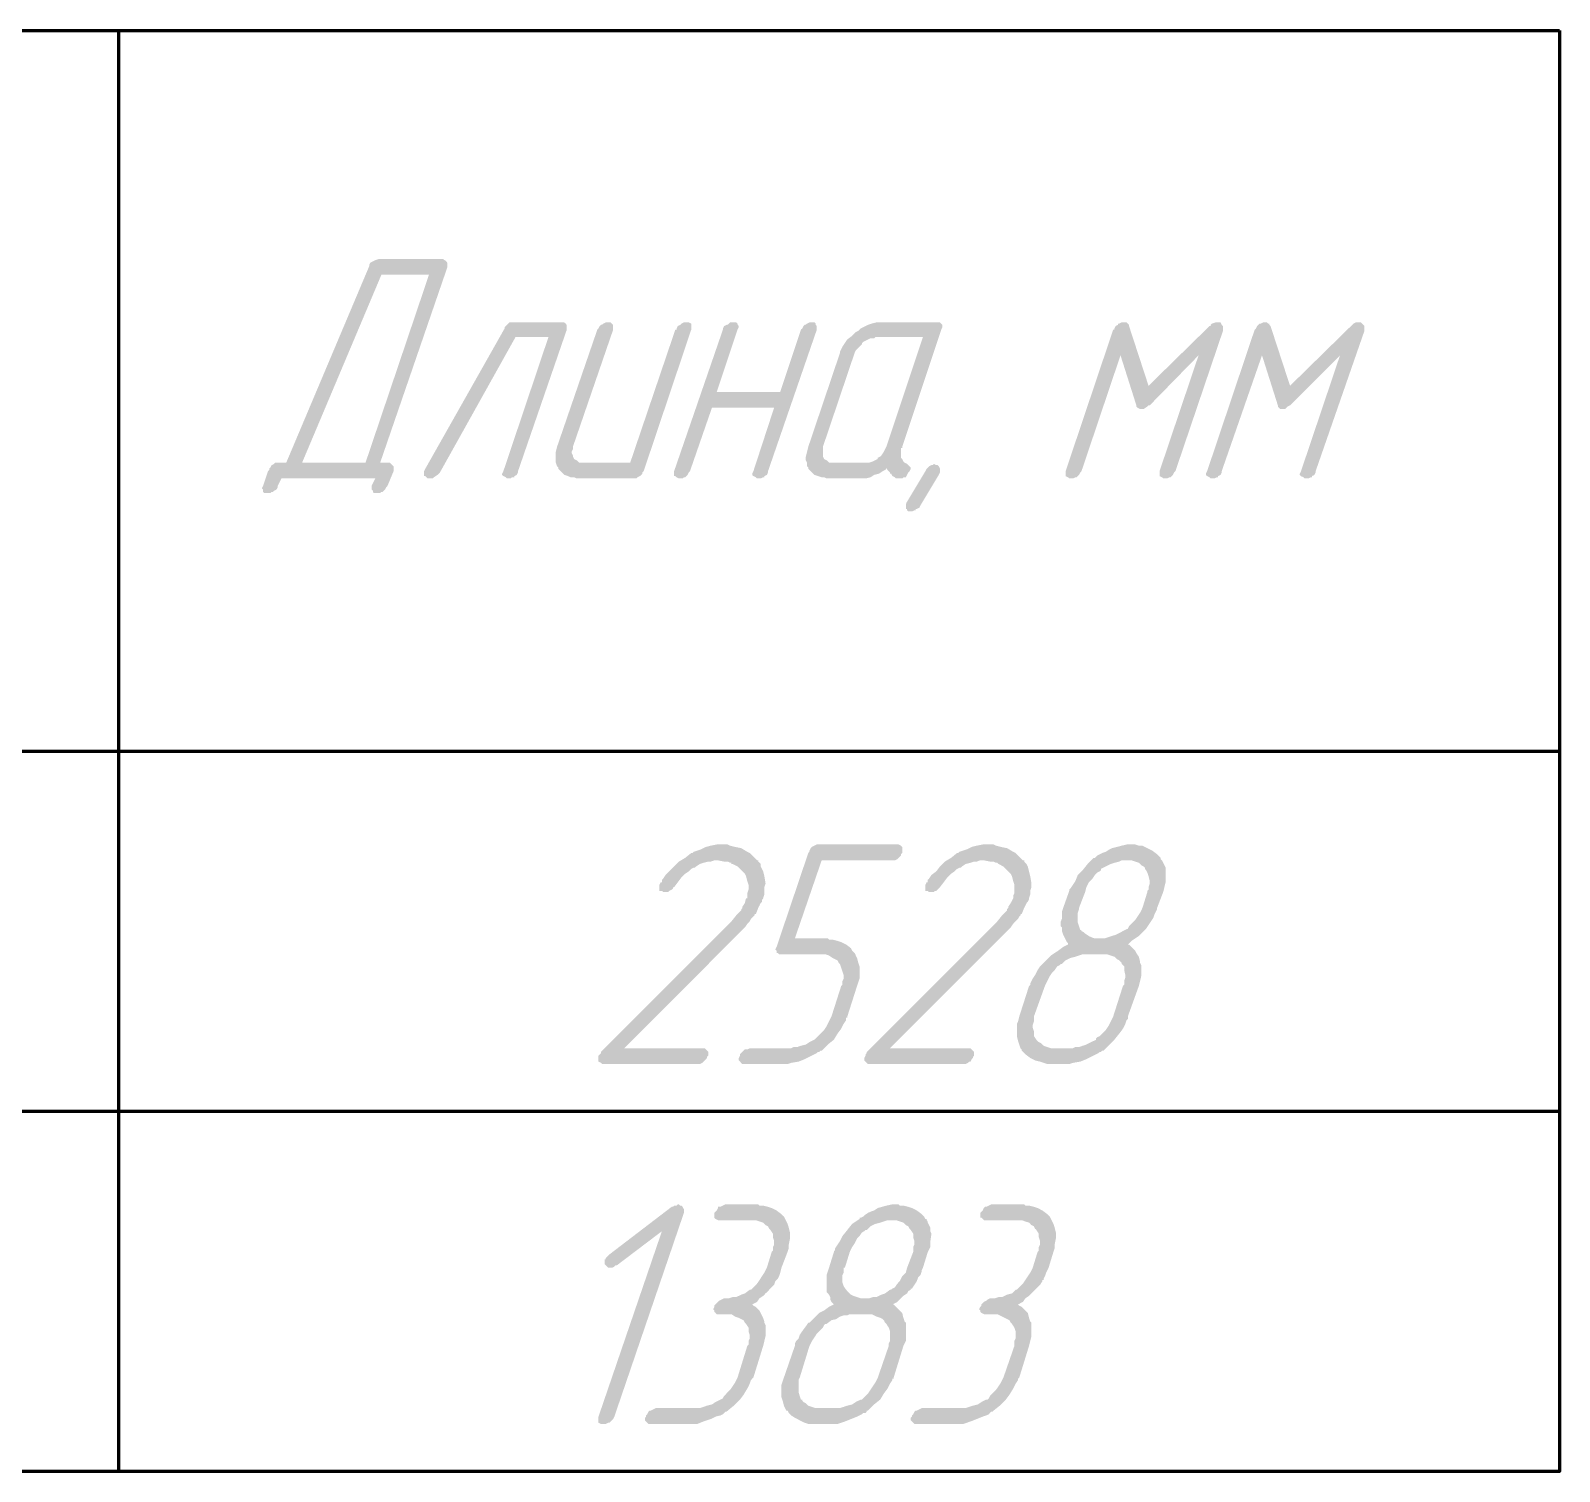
# Model space of a CAD drawing. Extents: x 346 to 4955, y 45 to 639.
# Drawn here: x 1453.91 to 1485.63, y 164.01 to 193.91 of the extents above; entities that cross this region are included whole.
import ezdxf

# ---------------------------------------------------------------- set-up
doc = ezdxf.new("R2010")
doc.units = 0
doc.header["$MEASUREMENT"] = 0
doc.layers.add('PDF _Геометрия', color=7, linetype='CONTINUOUS')
doc.layers.add('PDF _Сплошная заливка', color=7, linetype='CONTINUOUS')

msp = doc.modelspace()

# ---------------------------------------------------------------- hatches: boundary and pattern name
at = {"layer": 'PDF _Сплошная заливка', "transparency": 33554559}
h = msp.add_hatch(color=256, dxfattribs=at)
h.paths.add_polyline_path([(1462.174, 188.838), (1461.187, 188.838), (1459.542, 184.94), (1460.858, 184.94)], flags=0)
h.paths.add_polyline_path([(1462.478, 189.142), (1462.503, 189.142), (1462.529, 189.117), (1462.554, 189.091), (1462.554, 189.041), (1462.554, 188.99), (1461.162, 184.94), (1461.314, 184.94), (1461.339, 184.94), (1461.364, 184.94), (1461.39, 184.914), (1461.415, 184.889), (1461.44, 184.864), (1461.44, 184.813), (1461.44, 184.762), (1461.314, 184.459), (1461.314, 184.459), (1461.289, 184.433), (1461.263, 184.383), (1461.238, 184.357), (1461.213, 184.332), (1461.187, 184.332), (1461.162, 184.307), (1461.111, 184.307), (1461.111, 184.307), (1461.086, 184.307), (1461.035, 184.307), (1461.01, 184.332), (1461.01, 184.357), (1460.985, 184.383), (1460.985, 184.408), (1460.985, 184.459), (1461.061, 184.611), (1459.112, 184.611), (1459.036, 184.459), (1459.036, 184.459), (1459.036, 184.433), (1459.011, 184.383), (1458.96, 184.357), (1458.935, 184.332), (1458.91, 184.332), (1458.884, 184.307), (1458.834, 184.307), (1458.834, 184.307), (1458.808, 184.307), (1458.758, 184.307), (1458.732, 184.332), (1458.732, 184.357), (1458.732, 184.383), (1458.707, 184.408), (1458.732, 184.459), (1458.834, 184.762), (1458.834, 184.762), (1458.859, 184.788), (1458.859, 184.813), (1458.884, 184.838), (1458.91, 184.889), (1458.96, 184.914), (1458.986, 184.94), (1459.061, 184.94), (1459.213, 184.94), (1460.934, 189.015), (1460.934, 189.015), (1460.934, 189.041), (1460.96, 189.091), (1461.01, 189.117), (1461.061, 189.142), (1461.137, 189.167), (1462.478, 189.167)], flags=0)
for points in [[(1464.958, 187.851), (1464.983, 187.851), (1465.009, 187.826), (1465.034, 187.8), (1465.034, 187.75), (1465.034, 187.699), (1464.022, 184.762), (1464.022, 184.762), (1464.022, 184.737), (1463.996, 184.686), (1463.946, 184.661), (1463.946, 184.636), (1463.895, 184.636), (1463.87, 184.611), (1463.819, 184.611), (1463.819, 184.611), (1463.794, 184.611), (1463.769, 184.636), (1463.718, 184.661), (1463.718, 184.661), (1463.693, 184.686), (1463.693, 184.712), (1463.718, 184.762), (1464.654, 187.547), (1463.971, 187.547), (1462.402, 184.737), (1462.402, 184.737), (1462.377, 184.712), (1462.351, 184.686), (1462.276, 184.636), (1462.25, 184.611), (1462.2, 184.611), (1462.174, 184.611), (1462.149, 184.611), (1462.124, 184.636), (1462.098, 184.661), (1462.073, 184.661), (1462.073, 184.686), (1462.073, 184.712), (1462.073, 184.762), (1462.098, 184.813), (1463.743, 187.724), (1463.743, 187.75), (1463.743, 187.75), (1463.794, 187.8), (1463.845, 187.851), (1463.895, 187.851), (1463.946, 187.851), (1464.933, 187.851)], [(1467.54, 187.851), (1467.565, 187.851), (1467.616, 187.826), (1467.616, 187.8), (1467.616, 187.775), (1467.616, 187.75), (1467.616, 187.699), (1466.629, 184.762), (1466.629, 184.762), (1466.603, 184.737), (1466.603, 184.712), (1466.578, 184.686), (1466.553, 184.661), (1466.502, 184.636), (1466.477, 184.611), (1466.401, 184.611), (1465.237, 184.611), (1465.186, 184.636), (1465.11, 184.636), (1465.059, 184.661), (1464.983, 184.686), (1464.933, 184.737), (1464.882, 184.788), (1464.857, 184.813), (1464.857, 184.838), (1464.832, 184.864), (1464.806, 184.94), (1464.806, 184.99), (1464.806, 185.066), (1464.806, 185.167), (1464.832, 185.269), (1465.667, 187.699), (1465.667, 187.699), (1465.692, 187.724), (1465.717, 187.775), (1465.743, 187.8), (1465.768, 187.8), (1465.793, 187.826), (1465.844, 187.851), (1465.895, 187.851), (1465.895, 187.851), (1465.92, 187.851), (1465.945, 187.851), (1465.97, 187.826), (1465.996, 187.8), (1465.996, 187.775), (1465.996, 187.75), (1465.996, 187.699), (1465.161, 185.269), (1465.161, 185.243), (1465.161, 185.243), (1465.161, 185.218), (1465.135, 185.167), (1465.135, 185.142), (1465.161, 185.092), (1465.161, 185.066), (1465.186, 185.016), (1465.186, 185.016), (1465.186, 185.016), (1465.237, 184.99), (1465.262, 184.965), (1465.287, 184.94), (1465.338, 184.94), (1465.388, 184.94), (1466.35, 184.94), (1467.286, 187.699), (1467.312, 187.699), (1467.312, 187.724), (1467.337, 187.775), (1467.388, 187.8), (1467.388, 187.8), (1467.413, 187.826), (1467.464, 187.851), (1467.514, 187.851), (1467.514, 187.851)], [(1470.146, 187.851), (1470.172, 187.851), (1470.197, 187.826), (1470.197, 187.8), (1470.222, 187.775), (1470.222, 187.75), (1470.222, 187.699), (1469.21, 184.762), (1469.21, 184.762), (1469.21, 184.737), (1469.185, 184.686), (1469.134, 184.661), (1469.134, 184.636), (1469.109, 184.636), (1469.058, 184.611), (1469.007, 184.611), (1469.007, 184.611), (1468.982, 184.611), (1468.957, 184.636), (1468.906, 184.661), (1468.906, 184.661), (1468.881, 184.686), (1468.881, 184.712), (1468.906, 184.762), (1469.336, 186.079), (1468.046, 186.079), (1467.59, 184.762), (1467.59, 184.762), (1467.565, 184.737), (1467.54, 184.686), (1467.514, 184.661), (1467.489, 184.636), (1467.464, 184.636), (1467.438, 184.611), (1467.388, 184.611), (1467.362, 184.611), (1467.362, 184.611), (1467.312, 184.636), (1467.286, 184.661), (1467.261, 184.661), (1467.261, 184.686), (1467.261, 184.712), (1467.261, 184.762), (1468.273, 187.699), (1468.273, 187.699), (1468.273, 187.724), (1468.299, 187.775), (1468.349, 187.8), (1468.375, 187.8), (1468.4, 187.826), (1468.425, 187.851), (1468.476, 187.851), (1468.501, 187.851), (1468.501, 187.851), (1468.552, 187.851), (1468.577, 187.826), (1468.577, 187.8), (1468.603, 187.775), (1468.603, 187.75), (1468.577, 187.699), (1468.147, 186.408), (1469.463, 186.408), (1469.893, 187.699), (1469.893, 187.699), (1469.919, 187.724), (1469.944, 187.775), (1469.969, 187.8), (1469.994, 187.8), (1470.02, 187.826), (1470.07, 187.851), (1470.096, 187.851), (1470.121, 187.851)], [(1478.574, 187.851), (1478.599, 187.851), (1478.624, 187.8), (1478.624, 187.8), (1478.65, 187.775), (1478.65, 187.75), (1478.65, 187.699), (1478.65, 187.674), (1477.663, 184.762), (1477.663, 184.762), (1477.637, 184.737), (1477.612, 184.686), (1477.587, 184.661), (1477.561, 184.636), (1477.536, 184.636), (1477.486, 184.611), (1477.435, 184.611), (1477.435, 184.611), (1477.41, 184.611), (1477.384, 184.636), (1477.334, 184.661), (1477.334, 184.661), (1477.334, 184.686), (1477.334, 184.712), (1477.334, 184.762), (1478.144, 187.167), (1477.131, 186.129), (1477.106, 186.129), (1477.106, 186.129), (1477.081, 186.104), (1477.005, 186.054), (1476.979, 186.054), (1476.954, 186.054), (1476.954, 186.054), (1476.929, 186.054), (1476.878, 186.079), (1476.853, 186.104), (1476.853, 186.129), (1476.524, 187.167), (1475.714, 184.762), (1475.714, 184.762), (1475.689, 184.737), (1475.663, 184.686), (1475.638, 184.661), (1475.613, 184.636), (1475.587, 184.636), (1475.537, 184.611), (1475.486, 184.611), (1475.486, 184.611), (1475.461, 184.611), (1475.436, 184.636), (1475.385, 184.661), (1475.385, 184.661), (1475.385, 184.686), (1475.385, 184.712), (1475.385, 184.762), (1476.372, 187.699), (1476.397, 187.699), (1476.397, 187.724), (1476.423, 187.775), (1476.473, 187.8), (1476.473, 187.8), (1476.473, 187.826), (1476.499, 187.826), (1476.549, 187.851), (1476.6, 187.851), (1476.625, 187.851), (1476.65, 187.851), (1476.676, 187.826), (1476.676, 187.826), (1476.676, 187.826), (1476.701, 187.8), (1476.701, 187.775), (1477.106, 186.535), (1478.371, 187.775), (1478.397, 187.775), (1478.397, 187.8), (1478.422, 187.826), (1478.498, 187.851), (1478.523, 187.851), (1478.548, 187.851), (1478.548, 187.851)], [(1481.484, 187.851), (1481.51, 187.851), (1481.56, 187.8), (1481.56, 187.8), (1481.585, 187.775), (1481.585, 187.75), (1481.585, 187.699), (1481.585, 187.674), (1480.573, 184.762), (1480.573, 184.762), (1480.573, 184.737), (1480.548, 184.686), (1480.497, 184.661), (1480.497, 184.636), (1480.472, 184.636), (1480.421, 184.611), (1480.371, 184.611), (1480.371, 184.611), (1480.345, 184.611), (1480.32, 184.636), (1480.269, 184.661), (1480.269, 184.661), (1480.244, 184.686), (1480.244, 184.712), (1480.269, 184.762), (1481.079, 187.167), (1480.042, 186.129), (1480.042, 186.129), (1480.042, 186.129), (1479.991, 186.104), (1479.94, 186.054), (1479.915, 186.054), (1479.89, 186.054), (1479.864, 186.054), (1479.839, 186.054), (1479.814, 186.079), (1479.789, 186.104), (1479.789, 186.129), (1479.46, 187.167), (1478.624, 184.762), (1478.624, 184.762), (1478.624, 184.737), (1478.599, 184.686), (1478.548, 184.661), (1478.548, 184.636), (1478.523, 184.636), (1478.473, 184.611), (1478.422, 184.611), (1478.422, 184.611), (1478.397, 184.611), (1478.371, 184.636), (1478.321, 184.661), (1478.321, 184.661), (1478.295, 184.686), (1478.295, 184.712), (1478.321, 184.762), (1479.308, 187.699), (1479.308, 187.699), (1479.333, 187.724), (1479.358, 187.775), (1479.384, 187.8), (1479.384, 187.8), (1479.409, 187.826), (1479.434, 187.826), (1479.485, 187.851), (1479.535, 187.851), (1479.535, 187.851), (1479.561, 187.851), (1479.586, 187.826), (1479.586, 187.826), (1479.611, 187.826), (1479.611, 187.8), (1479.637, 187.775), (1480.042, 186.535), (1481.307, 187.775), (1481.307, 187.775), (1481.332, 187.8), (1481.358, 187.826), (1481.408, 187.851), (1481.434, 187.851), (1481.484, 187.851)], [(1472.702, 184.889), (1472.728, 184.889), (1472.753, 184.864), (1472.753, 184.864), (1472.778, 184.813), (1472.778, 184.788), (1472.778, 184.762), (1472.778, 184.737), (1472.778, 184.737), (1472.753, 184.686), (1472.373, 184.054), (1472.348, 184.003), (1472.297, 183.978), (1472.272, 183.978), (1472.272, 183.952), (1472.247, 183.952), (1472.196, 183.927), (1472.196, 183.927), (1472.171, 183.927), (1472.12, 183.927), (1472.095, 183.952), (1472.095, 183.978), (1472.07, 183.978), (1472.07, 184.028), (1472.07, 184.054), (1472.07, 184.079), (1472.07, 184.079), (1472.095, 184.13), (1472.475, 184.762), (1472.5, 184.813), (1472.525, 184.838), (1472.551, 184.864), (1472.551, 184.864), (1472.601, 184.889), (1472.626, 184.889), (1472.652, 184.914), (1472.652, 184.914)], [(1468.349, 177.016), (1468.375, 177.016), (1468.425, 176.991), (1468.527, 176.965), (1468.653, 176.94), (1468.78, 176.864), (1468.83, 176.839), (1468.881, 176.788), (1468.932, 176.737), (1468.982, 176.687), (1468.982, 176.687), (1469.007, 176.687), (1469.007, 176.661), (1469.033, 176.636), (1469.058, 176.611), (1469.058, 176.56), (1469.109, 176.459), (1469.134, 176.358), (1469.159, 176.206), (1469.134, 176.13), (1469.134, 176.054), (1469.134, 175.978), (1469.109, 175.902), (1469.109, 175.877), (1469.083, 175.877), (1469.083, 175.826), (1469.058, 175.801), (1469.033, 175.75), (1469.007, 175.699), (1468.957, 175.573), (1468.932, 175.573), (1468.932, 175.548), (1468.906, 175.522), (1468.856, 175.472), (1468.83, 175.421), (1468.78, 175.37), (1468.729, 175.294), (1468.653, 175.218), (1466.224, 172.788), (1467.869, 172.788), (1467.894, 172.788), (1467.919, 172.763), (1467.944, 172.737), (1467.944, 172.737), (1467.97, 172.712), (1467.97, 172.662), (1467.97, 172.636), (1467.944, 172.611), (1467.944, 172.586), (1467.919, 172.56), (1467.869, 172.51), (1467.869, 172.51), (1467.843, 172.484), (1467.793, 172.459), (1467.742, 172.459), (1465.793, 172.459), (1465.768, 172.459), (1465.743, 172.484), (1465.692, 172.51), (1465.692, 172.535), (1465.692, 172.56), (1465.692, 172.586), (1465.692, 172.636), (1465.692, 172.636), (1465.717, 172.662), (1465.743, 172.687), (1465.743, 172.712), (1468.451, 175.421), (1468.552, 175.548), (1468.653, 175.649), (1468.653, 175.674), (1468.653, 175.674), (1468.678, 175.699), (1468.678, 175.725), (1468.729, 175.801), (1468.754, 175.902), (1468.754, 175.902), (1468.78, 175.902), (1468.78, 175.953), (1468.78, 176.003), (1468.805, 176.079), (1468.805, 176.18), (1468.78, 176.256), (1468.754, 176.358), (1468.729, 176.408), (1468.678, 176.459), (1468.678, 176.459), (1468.678, 176.459), (1468.653, 176.484), (1468.628, 176.51), (1468.603, 176.535), (1468.577, 176.56), (1468.476, 176.611), (1468.451, 176.611), (1468.451, 176.636), (1468.425, 176.636), (1468.375, 176.661), (1468.349, 176.661), (1468.299, 176.661), (1468.172, 176.687), (1468.122, 176.687), (1468.096, 176.687), (1468.02, 176.661), (1467.97, 176.661), (1467.869, 176.636), (1467.793, 176.611), (1467.717, 176.56), (1467.691, 176.535), (1467.666, 176.535), (1467.616, 176.51), (1467.565, 176.459), (1467.489, 176.408), (1467.413, 176.332), (1467.337, 176.231), (1467.261, 176.13), (1467.236, 176.13), (1467.236, 176.104), (1467.211, 176.079), (1467.16, 176.054), (1467.16, 176.054), (1467.135, 176.029), (1467.109, 176.029), (1467.084, 176.029), (1467.059, 176.029), (1467.033, 176.029), (1467.008, 176.054), (1466.957, 176.054), (1466.957, 176.079), (1466.957, 176.104), (1466.957, 176.13), (1466.957, 176.18), (1466.983, 176.231), (1467.008, 176.231), (1467.008, 176.256), (1467.008, 176.282), (1467.033, 176.307), (1467.084, 176.383), (1467.16, 176.459), (1467.261, 176.56), (1467.362, 176.661), (1467.489, 176.737), (1467.616, 176.839), (1467.616, 176.839), (1467.641, 176.839), (1467.641, 176.839), (1467.666, 176.864), (1467.742, 176.889), (1467.818, 176.915), (1467.919, 176.965), (1468.02, 176.991), (1468.147, 177.016), (1468.273, 177.016), (1468.324, 177.016)], [(1471.918, 177.016), (1471.968, 176.991), (1471.994, 176.965), (1471.994, 176.965), (1471.994, 176.94), (1471.994, 176.889), (1471.994, 176.839), (1471.994, 176.839), (1471.968, 176.813), (1471.968, 176.788), (1471.918, 176.737), (1471.918, 176.737), (1471.893, 176.712), (1471.842, 176.687), (1471.791, 176.687), (1470.323, 176.687), (1469.767, 175.067), (1470.45, 175.067), (1470.475, 175.041), (1470.551, 175.041), (1470.652, 175.016), (1470.728, 174.991), (1470.83, 174.94), (1470.931, 174.864), (1470.956, 174.813), (1471.007, 174.763), (1471.007, 174.763), (1471.032, 174.712), (1471.057, 174.661), (1471.083, 174.56), (1471.108, 174.484), (1471.108, 174.358), (1471.108, 174.231), (1471.083, 174.155), (1471.057, 174.079), (1470.855, 173.446), (1470.855, 173.421), (1470.83, 173.421), (1470.83, 173.396), (1470.83, 173.37), (1470.779, 173.294), (1470.728, 173.193), (1470.652, 173.092), (1470.577, 172.965), (1470.45, 172.864), (1470.323, 172.737), (1470.323, 172.737), (1470.298, 172.737), (1470.273, 172.712), (1470.247, 172.712), (1470.222, 172.687), (1470.172, 172.662), (1470.07, 172.611), (1469.969, 172.56), (1469.843, 172.51), (1469.691, 172.484), (1469.615, 172.459), (1469.539, 172.459), (1468.704, 172.459), (1468.678, 172.459), (1468.653, 172.484), (1468.628, 172.51), (1468.628, 172.51), (1468.603, 172.535), (1468.603, 172.586), (1468.628, 172.636), (1468.628, 172.636), (1468.628, 172.662), (1468.653, 172.687), (1468.678, 172.712), (1468.704, 172.737), (1468.729, 172.763), (1468.78, 172.763), (1468.83, 172.788), (1469.691, 172.788), (1469.741, 172.813), (1469.817, 172.813), (1469.893, 172.839), (1469.994, 172.864), (1470.07, 172.915), (1470.172, 172.965), (1470.197, 172.991), (1470.222, 173.016), (1470.247, 173.041), (1470.298, 173.092), (1470.374, 173.168), (1470.425, 173.244), (1470.475, 173.345), (1470.526, 173.446), (1470.728, 174.079), (1470.754, 174.105), (1470.754, 174.13), (1470.754, 174.18), (1470.779, 174.231), (1470.779, 174.307), (1470.754, 174.383), (1470.728, 174.459), (1470.703, 174.535), (1470.703, 174.535), (1470.678, 174.56), (1470.652, 174.611), (1470.602, 174.636), (1470.551, 174.661), (1470.475, 174.712), (1470.399, 174.737), (1470.298, 174.737), (1469.463, 174.737), (1469.438, 174.737), (1469.412, 174.763), (1469.387, 174.763), (1469.387, 174.813), (1469.362, 174.839), (1469.387, 174.889), (1470.045, 176.839), (1470.045, 176.839), (1470.07, 176.864), (1470.07, 176.889), (1470.096, 176.94), (1470.121, 176.965), (1470.172, 176.991), (1470.222, 177.016), (1470.273, 177.016)], [(1473.867, 177.016), (1473.892, 177.016), (1473.942, 176.991), (1474.044, 176.965), (1474.17, 176.94), (1474.297, 176.864), (1474.347, 176.839), (1474.398, 176.788), (1474.449, 176.737), (1474.499, 176.687), (1474.499, 176.687), (1474.525, 176.687), (1474.525, 176.661), (1474.55, 176.636), (1474.575, 176.611), (1474.6, 176.56), (1474.626, 176.459), (1474.651, 176.358), (1474.676, 176.206), (1474.676, 176.13), (1474.651, 176.054), (1474.651, 175.978), (1474.626, 175.902), (1474.626, 175.877), (1474.626, 175.877), (1474.6, 175.826), (1474.575, 175.801), (1474.55, 175.75), (1474.525, 175.699), (1474.474, 175.573), (1474.449, 175.573), (1474.449, 175.548), (1474.423, 175.522), (1474.398, 175.472), (1474.347, 175.421), (1474.297, 175.37), (1474.246, 175.294), (1474.17, 175.218), (1471.741, 172.788), (1473.386, 172.788), (1473.411, 172.788), (1473.436, 172.763), (1473.462, 172.737), (1473.462, 172.737), (1473.487, 172.712), (1473.487, 172.662), (1473.487, 172.636), (1473.462, 172.611), (1473.462, 172.586), (1473.436, 172.56), (1473.411, 172.51), (1473.386, 172.51), (1473.36, 172.484), (1473.31, 172.459), (1473.259, 172.459), (1471.31, 172.459), (1471.285, 172.459), (1471.26, 172.484), (1471.234, 172.51), (1471.209, 172.535), (1471.209, 172.56), (1471.209, 172.586), (1471.234, 172.636), (1471.234, 172.636), (1471.234, 172.662), (1471.26, 172.687), (1471.26, 172.712), (1473.968, 175.421), (1474.069, 175.548), (1474.17, 175.649), (1474.17, 175.674), (1474.17, 175.674), (1474.196, 175.699), (1474.196, 175.725), (1474.246, 175.801), (1474.297, 175.902), (1474.297, 175.902), (1474.297, 175.902), (1474.297, 175.953), (1474.322, 176.003), (1474.322, 176.079), (1474.322, 176.18), (1474.297, 176.256), (1474.271, 176.358), (1474.246, 176.408), (1474.196, 176.459), (1474.196, 176.459), (1474.196, 176.459), (1474.17, 176.484), (1474.145, 176.51), (1474.12, 176.535), (1474.094, 176.56), (1473.993, 176.611), (1473.993, 176.611), (1473.968, 176.636), (1473.942, 176.636), (1473.892, 176.661), (1473.867, 176.661), (1473.816, 176.661), (1473.689, 176.687), (1473.664, 176.687), (1473.613, 176.687), (1473.538, 176.661), (1473.487, 176.661), (1473.411, 176.636), (1473.31, 176.611), (1473.234, 176.56), (1473.209, 176.535), (1473.183, 176.535), (1473.133, 176.51), (1473.082, 176.459), (1473.006, 176.408), (1472.93, 176.332), (1472.854, 176.231), (1472.778, 176.13), (1472.778, 176.13), (1472.753, 176.104), (1472.728, 176.079), (1472.702, 176.054), (1472.677, 176.054), (1472.652, 176.029), (1472.626, 176.029), (1472.601, 176.029), (1472.576, 176.029), (1472.551, 176.029), (1472.525, 176.054), (1472.475, 176.054), (1472.475, 176.079), (1472.475, 176.104), (1472.475, 176.13), (1472.475, 176.18), (1472.5, 176.231), (1472.525, 176.231), (1472.525, 176.256), (1472.525, 176.282), (1472.551, 176.307), (1472.601, 176.383), (1472.702, 176.459), (1472.778, 176.56), (1472.88, 176.661), (1473.006, 176.737), (1473.133, 176.839), (1473.133, 176.839), (1473.158, 176.839), (1473.158, 176.839), (1473.183, 176.864), (1473.259, 176.889), (1473.335, 176.915), (1473.436, 176.965), (1473.538, 176.991), (1473.664, 177.016), (1473.791, 177.016), (1473.841, 177.016)], [(1467.388, 169.522), (1467.413, 169.522), (1467.438, 169.497), (1467.438, 169.497), (1467.464, 169.446), (1467.464, 169.421), (1467.464, 169.371), (1466.021, 165.143), (1466.021, 165.143), (1465.996, 165.092), (1465.97, 165.067), (1465.92, 165.016), (1465.92, 165.016), (1465.895, 165.016), (1465.844, 164.991), (1465.793, 164.991), (1465.793, 164.991), (1465.793, 164.991), (1465.743, 164.991), (1465.692, 165.016), (1465.692, 165.016), (1465.692, 165.067), (1465.692, 165.092), (1465.692, 165.143), (1467.008, 168.991), (1466.072, 168.282), (1466.046, 168.282), (1466.021, 168.257), (1465.97, 168.231), (1465.945, 168.231), (1465.92, 168.231), (1465.895, 168.231), (1465.869, 168.257), (1465.844, 168.282), (1465.844, 168.282), (1465.819, 168.307), (1465.819, 168.358), (1465.819, 168.409), (1465.844, 168.409), (1465.844, 168.434), (1465.869, 168.459), (1465.92, 168.51), (1467.211, 169.497), (1467.236, 169.497), (1467.261, 169.522), (1467.312, 169.522), (1467.337, 169.548), (1467.362, 169.548)], [(1469.033, 169.522), (1469.109, 169.522), (1469.21, 169.497), (1469.286, 169.472), (1469.387, 169.421), (1469.488, 169.345), (1469.539, 169.295), (1469.564, 169.244), (1469.564, 169.244), (1469.59, 169.193), (1469.615, 169.143), (1469.64, 169.067), (1469.665, 168.965), (1469.665, 168.839), (1469.64, 168.712), (1469.64, 168.636), (1469.615, 168.56), (1469.488, 168.231), (1469.463, 168.13), (1469.438, 168.054), (1469.412, 168.004), (1469.412, 168.004), (1469.387, 167.978), (1469.387, 167.978), (1469.362, 167.953), (1469.336, 167.877), (1469.26, 167.801), (1469.26, 167.801), (1469.235, 167.776), (1469.21, 167.75), (1469.159, 167.7), (1469.109, 167.649), (1469.033, 167.598), (1468.982, 167.523), (1468.881, 167.472), (1468.881, 167.472), (1468.906, 167.447), (1468.957, 167.421), (1468.982, 167.396), (1469.033, 167.345), (1469.058, 167.295), (1469.109, 167.193), (1469.134, 167.117), (1469.134, 167.117), (1469.134, 167.092), (1469.159, 167.042), (1469.159, 166.966), (1469.159, 166.89), (1469.159, 166.814), (1469.134, 166.712), (1469.109, 166.611), (1468.906, 165.953), (1468.906, 165.953), (1468.881, 165.928), (1468.881, 165.928), (1468.856, 165.902), (1468.83, 165.826), (1468.78, 165.725), (1468.704, 165.599), (1468.628, 165.497), (1468.501, 165.371), (1468.375, 165.269), (1468.375, 165.269), (1468.349, 165.244), (1468.324, 165.244), (1468.299, 165.219), (1468.273, 165.193), (1468.223, 165.168), (1468.122, 165.143), (1468.02, 165.092), (1467.869, 165.042), (1467.742, 164.991), (1467.666, 164.991), (1467.59, 164.991), (1466.755, 164.991), (1466.73, 164.991), (1466.704, 165.016), (1466.679, 165.042), (1466.679, 165.042), (1466.654, 165.067), (1466.654, 165.118), (1466.679, 165.143), (1466.679, 165.168), (1466.679, 165.168), (1466.704, 165.193), (1466.73, 165.244), (1466.755, 165.269), (1466.78, 165.269), (1466.831, 165.295), (1466.882, 165.32), (1467.742, 165.32), (1467.793, 165.32), (1467.869, 165.345), (1467.944, 165.371), (1468.046, 165.396), (1468.122, 165.447), (1468.223, 165.497), (1468.223, 165.497), (1468.273, 165.523), (1468.299, 165.573), (1468.349, 165.624), (1468.425, 165.7), (1468.476, 165.776), (1468.527, 165.852), (1468.577, 165.953), (1468.78, 166.611), (1468.805, 166.636), (1468.805, 166.662), (1468.805, 166.712), (1468.83, 166.763), (1468.83, 166.839), (1468.805, 166.915), (1468.805, 166.991), (1468.754, 167.067), (1468.754, 167.067), (1468.729, 167.092), (1468.704, 167.143), (1468.653, 167.168), (1468.603, 167.193), (1468.527, 167.219), (1468.451, 167.269), (1468.349, 167.269), (1468.172, 167.269), (1468.147, 167.269), (1468.122, 167.295), (1468.096, 167.32), (1468.096, 167.32), (1468.096, 167.345), (1468.071, 167.371), (1468.096, 167.421), (1468.096, 167.421), (1468.096, 167.447), (1468.122, 167.472), (1468.172, 167.523), (1468.172, 167.523), (1468.198, 167.548), (1468.248, 167.573), (1468.299, 167.598), (1468.349, 167.598), (1468.4, 167.598), (1468.476, 167.624), (1468.552, 167.624), (1468.653, 167.674), (1468.729, 167.7), (1468.83, 167.776), (1468.856, 167.776), (1468.881, 167.801), (1468.932, 167.852), (1468.982, 167.902), (1469.033, 167.978), (1469.083, 168.054), (1469.134, 168.13), (1469.185, 168.231), (1469.286, 168.56), (1469.311, 168.586), (1469.311, 168.611), (1469.311, 168.662), (1469.336, 168.712), (1469.336, 168.788), (1469.311, 168.864), (1469.311, 168.94), (1469.26, 169.016), (1469.26, 169.016), (1469.235, 169.041), (1469.21, 169.092), (1469.159, 169.117), (1469.109, 169.168), (1469.033, 169.193), (1468.957, 169.219), (1468.856, 169.219), (1468.198, 169.219), (1468.172, 169.219), (1468.122, 169.244), (1468.096, 169.269), (1468.096, 169.269), (1468.096, 169.295), (1468.096, 169.32), (1468.096, 169.371), (1468.096, 169.371), (1468.122, 169.396), (1468.147, 169.421), (1468.172, 169.472), (1468.172, 169.497), (1468.223, 169.497), (1468.273, 169.522), (1468.324, 169.548), (1469.007, 169.548)], [(1474.55, 169.522), (1474.626, 169.522), (1474.727, 169.497), (1474.803, 169.472), (1474.904, 169.421), (1475.005, 169.345), (1475.056, 169.295), (1475.081, 169.244), (1475.081, 169.244), (1475.107, 169.193), (1475.132, 169.143), (1475.157, 169.067), (1475.183, 168.965), (1475.183, 168.839), (1475.157, 168.712), (1475.157, 168.636), (1475.132, 168.56), (1475.031, 168.231), (1474.98, 168.13), (1474.955, 168.054), (1474.93, 168.004), (1474.93, 168.004), (1474.93, 167.978), (1474.904, 167.978), (1474.904, 167.953), (1474.854, 167.877), (1474.778, 167.801), (1474.778, 167.801), (1474.752, 167.776), (1474.727, 167.75), (1474.676, 167.7), (1474.626, 167.649), (1474.55, 167.598), (1474.499, 167.523), (1474.398, 167.472), (1474.398, 167.472), (1474.423, 167.447), (1474.474, 167.421), (1474.499, 167.396), (1474.55, 167.345), (1474.6, 167.295), (1474.626, 167.193), (1474.651, 167.117), (1474.651, 167.117), (1474.676, 167.092), (1474.676, 167.042), (1474.676, 166.966), (1474.676, 166.89), (1474.676, 166.814), (1474.651, 166.712), (1474.626, 166.611), (1474.423, 165.953), (1474.423, 165.953), (1474.398, 165.928), (1474.398, 165.928), (1474.398, 165.902), (1474.347, 165.826), (1474.297, 165.725), (1474.221, 165.599), (1474.145, 165.497), (1474.018, 165.371), (1473.892, 165.269), (1473.892, 165.269), (1473.867, 165.244), (1473.841, 165.244), (1473.816, 165.219), (1473.791, 165.193), (1473.74, 165.168), (1473.664, 165.143), (1473.538, 165.092), (1473.411, 165.042), (1473.259, 164.991), (1473.183, 164.991), (1473.107, 164.991), (1472.272, 164.991), (1472.247, 164.991), (1472.222, 165.016), (1472.196, 165.042), (1472.196, 165.042), (1472.171, 165.067), (1472.171, 165.118), (1472.196, 165.143), (1472.196, 165.168), (1472.196, 165.168), (1472.222, 165.193), (1472.247, 165.244), (1472.272, 165.269), (1472.297, 165.269), (1472.348, 165.295), (1472.399, 165.32), (1473.259, 165.32), (1473.31, 165.32), (1473.386, 165.345), (1473.462, 165.371), (1473.563, 165.396), (1473.639, 165.447), (1473.74, 165.497), (1473.765, 165.497), (1473.791, 165.523), (1473.816, 165.573), (1473.867, 165.624), (1473.942, 165.7), (1473.993, 165.776), (1474.044, 165.852), (1474.094, 165.953), (1474.322, 166.611), (1474.322, 166.636), (1474.322, 166.662), (1474.322, 166.712), (1474.347, 166.763), (1474.347, 166.839), (1474.347, 166.915), (1474.322, 166.991), (1474.271, 167.067), (1474.271, 167.067), (1474.246, 167.092), (1474.221, 167.143), (1474.17, 167.168), (1474.12, 167.193), (1474.069, 167.219), (1473.968, 167.269), (1473.867, 167.269), (1473.715, 167.269), (1473.689, 167.269), (1473.639, 167.295), (1473.613, 167.32), (1473.613, 167.32), (1473.613, 167.345), (1473.588, 167.371), (1473.613, 167.421), (1473.613, 167.421), (1473.639, 167.447), (1473.639, 167.472), (1473.689, 167.523), (1473.689, 167.523), (1473.74, 167.548), (1473.765, 167.573), (1473.816, 167.598), (1473.867, 167.598), (1473.917, 167.598), (1473.993, 167.624), (1474.069, 167.624), (1474.17, 167.674), (1474.271, 167.7), (1474.347, 167.776), (1474.373, 167.776), (1474.398, 167.801), (1474.449, 167.852), (1474.499, 167.902), (1474.55, 167.978), (1474.6, 168.054), (1474.651, 168.13), (1474.702, 168.231), (1474.803, 168.56), (1474.828, 168.586), (1474.828, 168.611), (1474.828, 168.662), (1474.854, 168.712), (1474.854, 168.788), (1474.828, 168.864), (1474.828, 168.94), (1474.778, 169.016), (1474.778, 169.016), (1474.752, 169.041), (1474.727, 169.092), (1474.676, 169.117), (1474.626, 169.168), (1474.55, 169.193), (1474.474, 169.219), (1474.373, 169.219), (1473.715, 169.219), (1473.689, 169.219), (1473.664, 169.244), (1473.639, 169.269), (1473.613, 169.269), (1473.613, 169.295), (1473.613, 169.32), (1473.613, 169.371), (1473.613, 169.371), (1473.639, 169.396), (1473.664, 169.421), (1473.689, 169.472), (1473.715, 169.497), (1473.74, 169.497), (1473.791, 169.522), (1473.841, 169.548), (1474.525, 169.548)]]:
    msp.add_hatch(color=256, dxfattribs=at).paths.add_polyline_path(points)
h = msp.add_hatch(color=256, dxfattribs=at)
h.paths.add_polyline_path([(1472.424, 187.547), (1471.437, 187.547), (1471.412, 187.522), (1471.361, 187.522), (1471.336, 187.522), (1471.285, 187.497), (1471.234, 187.471), (1471.184, 187.446), (1471.184, 187.446), (1471.159, 187.421), (1471.159, 187.395), (1471.133, 187.37), (1471.057, 187.294), (1471.032, 187.269), (1471.007, 187.218), (1470.349, 185.269), (1470.349, 185.243), (1470.349, 185.243), (1470.349, 185.218), (1470.349, 185.167), (1470.349, 185.142), (1470.349, 185.092), (1470.349, 185.066), (1470.374, 185.016), (1470.374, 185.016), (1470.374, 185.016), (1470.425, 184.99), (1470.45, 184.965), (1470.475, 184.94), (1470.526, 184.94), (1470.577, 184.94), (1471.26, 184.94), (1471.285, 184.94), (1471.31, 184.94), (1471.386, 184.965), (1471.437, 184.99), (1471.488, 185.016), (1471.488, 185.041), (1471.488, 185.041), (1471.538, 185.066), (1471.564, 185.092), (1471.614, 185.167), (1471.639, 185.218), (1471.665, 185.269)], flags=0)
h.paths.add_polyline_path([(1472.753, 187.851), (1472.778, 187.851), (1472.804, 187.826), (1472.829, 187.8), (1472.829, 187.75), (1472.804, 187.699), (1471.994, 185.269), (1471.994, 185.243), (1471.968, 185.243), (1471.968, 185.218), (1471.968, 185.193), (1471.968, 185.117), (1471.968, 185.041), (1471.968, 185.041), (1471.968, 185.041), (1471.994, 185.016), (1472.019, 184.965), (1472.044, 184.94), (1472.095, 184.914), (1472.095, 184.914), (1472.095, 184.914), (1472.12, 184.889), (1472.146, 184.864), (1472.171, 184.838), (1472.171, 184.813), (1472.146, 184.762), (1472.146, 184.762), (1472.12, 184.737), (1472.095, 184.686), (1472.07, 184.636), (1472.044, 184.636), (1472.019, 184.636), (1471.994, 184.611), (1471.943, 184.611), (1471.893, 184.611), (1471.867, 184.611), (1471.842, 184.636), (1471.791, 184.661), (1471.766, 184.712), (1471.741, 184.712), (1471.741, 184.712), (1471.741, 184.737), (1471.715, 184.762), (1471.69, 184.788), (1471.665, 184.838), (1471.665, 184.813), (1471.639, 184.788), (1471.589, 184.762), (1471.513, 184.712), (1471.412, 184.686), (1471.336, 184.636), (1471.234, 184.611), (1471.108, 184.611), (1470.425, 184.611), (1470.374, 184.636), (1470.323, 184.636), (1470.247, 184.661), (1470.172, 184.686), (1470.121, 184.737), (1470.07, 184.788), (1470.045, 184.813), (1470.045, 184.838), (1470.02, 184.864), (1470.02, 184.94), (1469.994, 184.99), (1469.994, 185.066), (1470.02, 185.167), (1470.045, 185.269), (1470.703, 187.218), (1470.703, 187.218), (1470.703, 187.243), (1470.728, 187.294), (1470.754, 187.345), (1470.804, 187.421), (1470.855, 187.497), (1470.956, 187.572), (1471.032, 187.648), (1471.032, 187.648), (1471.083, 187.674), (1471.133, 187.724), (1471.184, 187.75), (1471.285, 187.8), (1471.361, 187.826), (1471.462, 187.851), (1471.564, 187.851), (1472.728, 187.851)], flags=0)
h = msp.add_hatch(color=256, dxfattribs=at)
h.paths.add_polyline_path([(1476.65, 176.687), (1476.6, 176.687), (1476.549, 176.687), (1476.499, 176.661), (1476.397, 176.636), (1476.321, 176.611), (1476.22, 176.56), (1476.119, 176.51), (1476.119, 176.484), (1476.094, 176.459), (1476.043, 176.434), (1475.992, 176.383), (1475.942, 176.307), (1475.866, 176.231), (1475.815, 176.13), (1475.79, 176.029), (1475.663, 175.699), (1475.663, 175.699), (1475.663, 175.674), (1475.638, 175.598), (1475.638, 175.548), (1475.638, 175.472), (1475.638, 175.396), (1475.663, 175.32), (1475.689, 175.244), (1475.714, 175.244), (1475.714, 175.218), (1475.765, 175.193), (1475.79, 175.168), (1475.866, 175.117), (1475.917, 175.092), (1475.992, 175.067), (1476.094, 175.067), (1476.144, 175.067), (1476.195, 175.067), (1476.271, 175.092), (1476.347, 175.117), (1476.423, 175.142), (1476.524, 175.193), (1476.625, 175.244), (1476.625, 175.244), (1476.676, 175.269), (1476.701, 175.32), (1476.752, 175.37), (1476.828, 175.446), (1476.878, 175.522), (1476.929, 175.598), (1476.979, 175.699), (1477.081, 176.029), (1477.081, 176.054), (1477.106, 176.079), (1477.106, 176.13), (1477.131, 176.206), (1477.131, 176.256), (1477.106, 176.358), (1477.081, 176.434), (1477.055, 176.484), (1477.03, 176.51), (1477.03, 176.535), (1477.005, 176.56), (1476.954, 176.586), (1476.904, 176.636), (1476.828, 176.661), (1476.752, 176.687)], flags=0)
h.paths.add_polyline_path([(1476.144, 174.737), (1475.79, 174.737), (1475.739, 174.737), (1475.663, 174.712), (1475.587, 174.687), (1475.486, 174.661), (1475.385, 174.611), (1475.309, 174.535), (1475.284, 174.535), (1475.258, 174.51), (1475.208, 174.484), (1475.157, 174.408), (1475.107, 174.358), (1475.056, 174.282), (1475.005, 174.18), (1474.955, 174.079), (1474.727, 173.446), (1474.727, 173.421), (1474.727, 173.396), (1474.727, 173.345), (1474.702, 173.269), (1474.702, 173.218), (1474.727, 173.143), (1474.727, 173.041), (1474.778, 172.965), (1474.778, 172.965), (1474.803, 172.94), (1474.828, 172.915), (1474.879, 172.889), (1474.93, 172.839), (1475.005, 172.813), (1475.081, 172.788), (1475.157, 172.788), (1475.537, 172.788), (1475.587, 172.813), (1475.663, 172.813), (1475.739, 172.839), (1475.815, 172.864), (1475.917, 172.915), (1476.018, 172.965), (1476.018, 172.991), (1476.043, 173.016), (1476.094, 173.041), (1476.144, 173.092), (1476.22, 173.168), (1476.271, 173.244), (1476.321, 173.345), (1476.372, 173.446), (1476.574, 174.079), (1476.6, 174.105), (1476.6, 174.13), (1476.6, 174.18), (1476.625, 174.256), (1476.625, 174.307), (1476.6, 174.408), (1476.6, 174.484), (1476.549, 174.535), (1476.549, 174.56), (1476.524, 174.586), (1476.499, 174.611), (1476.448, 174.636), (1476.397, 174.687), (1476.321, 174.712), (1476.245, 174.737)], flags=0)
h.paths.add_polyline_path([(1476.828, 177.016), (1476.904, 176.991), (1476.979, 176.991), (1477.081, 176.94), (1477.182, 176.889), (1477.283, 176.813), (1477.308, 176.788), (1477.359, 176.737), (1477.359, 176.712), (1477.359, 176.712), (1477.384, 176.687), (1477.41, 176.636), (1477.435, 176.586), (1477.46, 176.535), (1477.46, 176.484), (1477.46, 176.408), (1477.46, 176.231), (1477.435, 176.13), (1477.41, 176.029), (1477.283, 175.699), (1477.283, 175.699), (1477.283, 175.674), (1477.258, 175.623), (1477.232, 175.573), (1477.207, 175.497), (1477.157, 175.421), (1477.106, 175.345), (1477.055, 175.269), (1477.055, 175.269), (1477.03, 175.244), (1477.005, 175.218), (1476.954, 175.168), (1476.904, 175.117), (1476.828, 175.067), (1476.752, 175.016), (1476.676, 174.94), (1476.676, 174.94), (1476.701, 174.94), (1476.726, 174.915), (1476.777, 174.864), (1476.828, 174.813), (1476.853, 174.763), (1476.904, 174.687), (1476.929, 174.586), (1476.929, 174.586), (1476.929, 174.56), (1476.954, 174.51), (1476.954, 174.434), (1476.954, 174.358), (1476.954, 174.282), (1476.929, 174.18), (1476.904, 174.079), (1476.676, 173.446), (1476.676, 173.421), (1476.676, 173.421), (1476.676, 173.396), (1476.65, 173.37), (1476.625, 173.294), (1476.574, 173.193), (1476.499, 173.092), (1476.397, 172.965), (1476.296, 172.864), (1476.17, 172.737), (1476.17, 172.737), (1476.144, 172.737), (1476.119, 172.712), (1476.094, 172.712), (1476.068, 172.687), (1476.018, 172.662), (1475.917, 172.611), (1475.815, 172.56), (1475.689, 172.51), (1475.537, 172.484), (1475.461, 172.459), (1475.385, 172.459), (1475.031, 172.459), (1475.005, 172.459), (1474.93, 172.484), (1474.854, 172.51), (1474.752, 172.535), (1474.651, 172.586), (1474.55, 172.662), (1474.525, 172.687), (1474.474, 172.737), (1474.474, 172.737), (1474.474, 172.763), (1474.449, 172.788), (1474.423, 172.864), (1474.398, 172.94), (1474.373, 173.041), (1474.373, 173.168), (1474.373, 173.218), (1474.373, 173.294), (1474.398, 173.345), (1474.423, 173.446), (1474.626, 174.079), (1474.651, 174.105), (1474.651, 174.13), (1474.676, 174.18), (1474.702, 174.231), (1474.752, 174.307), (1474.803, 174.408), (1474.854, 174.484), (1474.93, 174.56), (1474.955, 174.586), (1474.98, 174.611), (1475.005, 174.636), (1475.081, 174.712), (1475.157, 174.763), (1475.233, 174.813), (1475.334, 174.889), (1475.436, 174.94), (1475.436, 174.965), (1475.436, 174.965), (1475.41, 174.991), (1475.385, 175.041), (1475.36, 175.092), (1475.334, 175.142), (1475.309, 175.218), (1475.309, 175.269), (1475.309, 175.294), (1475.284, 175.32), (1475.284, 175.345), (1475.284, 175.421), (1475.309, 175.472), (1475.309, 175.548), (1475.309, 175.623), (1475.334, 175.699), (1475.461, 176.054), (1475.461, 176.054), (1475.461, 176.054), (1475.461, 176.079), (1475.486, 176.104), (1475.537, 176.18), (1475.587, 176.256), (1475.638, 176.383), (1475.739, 176.484), (1475.841, 176.611), (1475.967, 176.737), (1475.992, 176.737), (1476.018, 176.763), (1476.043, 176.788), (1476.094, 176.813), (1476.144, 176.839), (1476.22, 176.864), (1476.296, 176.915), (1476.347, 176.94), (1476.549, 176.991), (1476.65, 177.016), (1476.802, 177.016)], flags=0)
h = msp.add_hatch(color=256, dxfattribs=at)
h.paths.add_polyline_path([(1471.791, 169.219), (1471.741, 169.219), (1471.69, 169.219), (1471.614, 169.193), (1471.538, 169.168), (1471.437, 169.143), (1471.336, 169.092), (1471.26, 169.016), (1471.234, 169.016), (1471.209, 168.991), (1471.159, 168.965), (1471.108, 168.89), (1471.057, 168.839), (1471.007, 168.738), (1470.956, 168.662), (1470.906, 168.56), (1470.804, 168.231), (1470.779, 168.231), (1470.779, 168.181), (1470.779, 168.13), (1470.754, 168.079), (1470.754, 168.004), (1470.754, 167.928), (1470.779, 167.852), (1470.83, 167.776), (1470.83, 167.776), (1470.855, 167.75), (1470.88, 167.725), (1470.931, 167.674), (1470.981, 167.649), (1471.057, 167.624), (1471.133, 167.598), (1471.234, 167.598), (1471.26, 167.598), (1471.31, 167.598), (1471.386, 167.624), (1471.462, 167.624), (1471.564, 167.674), (1471.639, 167.7), (1471.741, 167.776), (1471.766, 167.776), (1471.791, 167.801), (1471.842, 167.826), (1471.893, 167.902), (1471.943, 167.953), (1471.994, 168.054), (1472.07, 168.13), (1472.095, 168.231), (1472.222, 168.56), (1472.222, 168.586), (1472.222, 168.611), (1472.222, 168.662), (1472.247, 168.712), (1472.247, 168.788), (1472.222, 168.864), (1472.222, 168.94), (1472.171, 169.016), (1472.171, 169.016), (1472.146, 169.041), (1472.12, 169.092), (1472.07, 169.117), (1472.019, 169.168), (1471.943, 169.193), (1471.867, 169.219)], flags=0)
h.paths.add_polyline_path([(1471.285, 167.269), (1470.906, 167.269), (1470.855, 167.244), (1470.779, 167.244), (1470.703, 167.219), (1470.627, 167.168), (1470.526, 167.143), (1470.425, 167.067), (1470.399, 167.067), (1470.374, 167.042), (1470.349, 166.991), (1470.298, 166.94), (1470.222, 166.864), (1470.172, 166.788), (1470.121, 166.712), (1470.07, 166.611), (1469.868, 165.953), (1469.868, 165.953), (1469.843, 165.902), (1469.843, 165.852), (1469.843, 165.801), (1469.843, 165.725), (1469.843, 165.649), (1469.868, 165.573), (1469.893, 165.497), (1469.919, 165.497), (1469.919, 165.472), (1469.944, 165.447), (1469.994, 165.421), (1470.045, 165.371), (1470.121, 165.345), (1470.197, 165.32), (1470.298, 165.32), (1470.652, 165.32), (1470.703, 165.32), (1470.779, 165.345), (1470.855, 165.371), (1470.956, 165.396), (1471.032, 165.447), (1471.133, 165.497), (1471.159, 165.497), (1471.184, 165.523), (1471.234, 165.573), (1471.285, 165.624), (1471.336, 165.7), (1471.386, 165.776), (1471.437, 165.852), (1471.488, 165.953), (1471.715, 166.611), (1471.715, 166.636), (1471.715, 166.662), (1471.741, 166.712), (1471.741, 166.763), (1471.741, 166.839), (1471.741, 166.915), (1471.715, 166.991), (1471.665, 167.067), (1471.665, 167.067), (1471.639, 167.092), (1471.614, 167.143), (1471.589, 167.168), (1471.538, 167.193), (1471.462, 167.219), (1471.361, 167.269)], flags=0)
h.paths.add_polyline_path([(1471.943, 169.522), (1472.019, 169.522), (1472.12, 169.497), (1472.196, 169.472), (1472.297, 169.421), (1472.399, 169.345), (1472.449, 169.295), (1472.475, 169.244), (1472.5, 169.244), (1472.5, 169.219), (1472.525, 169.193), (1472.525, 169.168), (1472.551, 169.117), (1472.576, 169.067), (1472.576, 168.991), (1472.601, 168.94), (1472.576, 168.763), (1472.576, 168.662), (1472.525, 168.56), (1472.424, 168.231), (1472.424, 168.231), (1472.399, 168.181), (1472.399, 168.155), (1472.373, 168.079), (1472.323, 168.029), (1472.297, 167.953), (1472.247, 167.877), (1472.196, 167.801), (1472.171, 167.801), (1472.171, 167.776), (1472.12, 167.75), (1472.095, 167.7), (1472.019, 167.649), (1471.968, 167.598), (1471.893, 167.523), (1471.791, 167.472), (1471.817, 167.472), (1471.842, 167.447), (1471.867, 167.421), (1471.893, 167.396), (1471.943, 167.345), (1471.994, 167.295), (1472.019, 167.193), (1472.044, 167.117), (1472.044, 167.117), (1472.07, 167.092), (1472.07, 167.042), (1472.07, 166.966), (1472.07, 166.89), (1472.07, 166.814), (1472.07, 166.712), (1472.019, 166.611), (1471.817, 165.953), (1471.817, 165.953), (1471.817, 165.928), (1471.791, 165.928), (1471.791, 165.902), (1471.741, 165.826), (1471.69, 165.725), (1471.614, 165.624), (1471.538, 165.497), (1471.412, 165.396), (1471.285, 165.269), (1471.285, 165.269), (1471.26, 165.269), (1471.26, 165.244), (1471.234, 165.219), (1471.184, 165.219), (1471.159, 165.193), (1471.057, 165.143), (1470.931, 165.092), (1470.804, 165.042), (1470.652, 164.991), (1470.577, 164.991), (1470.501, 164.991), (1470.146, 164.991), (1470.121, 164.991), (1470.045, 164.991), (1469.969, 165.016), (1469.868, 165.067), (1469.767, 165.118), (1469.691, 165.168), (1469.64, 165.219), (1469.615, 165.269), (1469.615, 165.269), (1469.59, 165.269), (1469.564, 165.32), (1469.539, 165.371), (1469.514, 165.472), (1469.488, 165.548), (1469.488, 165.674), (1469.488, 165.75), (1469.488, 165.801), (1469.514, 165.877), (1469.539, 165.953), (1469.767, 166.611), (1469.767, 166.636), (1469.767, 166.662), (1469.792, 166.712), (1469.843, 166.763), (1469.868, 166.839), (1469.919, 166.915), (1469.994, 167.016), (1470.045, 167.092), (1470.07, 167.092), (1470.096, 167.117), (1470.146, 167.168), (1470.197, 167.219), (1470.273, 167.295), (1470.374, 167.345), (1470.475, 167.421), (1470.577, 167.472), (1470.577, 167.472), (1470.551, 167.497), (1470.526, 167.523), (1470.501, 167.573), (1470.501, 167.624), (1470.475, 167.674), (1470.425, 167.725), (1470.425, 167.801), (1470.425, 167.801), (1470.425, 167.826), (1470.425, 167.877), (1470.425, 167.928), (1470.425, 168.004), (1470.425, 168.079), (1470.45, 168.155), (1470.475, 168.231), (1470.577, 168.56), (1470.577, 168.586), (1470.602, 168.586), (1470.602, 168.611), (1470.602, 168.636), (1470.652, 168.712), (1470.703, 168.788), (1470.754, 168.89), (1470.855, 169.016), (1470.956, 169.143), (1471.108, 169.244), (1471.108, 169.269), (1471.133, 169.269), (1471.184, 169.295), (1471.209, 169.32), (1471.285, 169.371), (1471.336, 169.396), (1471.412, 169.421), (1471.488, 169.472), (1471.665, 169.522), (1471.791, 169.548), (1471.918, 169.548)], flags=0)

# ---------------------------------------------------------------- linework, layer by layer
at = {"layer": 'PDF _Геометрия', "lineweight": 60}
msp.add_lwpolyline([(1485.632, 193.906), (1485.632, 164.006), (1390.976, 164.006), (1390.976, 193.906)], close=True, dxfattribs=at)
for points in [[(1455.741, 164.006), (1455.741, 193.906)], [(1390.976, 178.956), (1485.632, 178.956)], [(1390.976, 171.481), (1485.632, 171.481)]]:
    msp.add_lwpolyline(points, dxfattribs=at)

doc.saveas('drawing.dxf')
